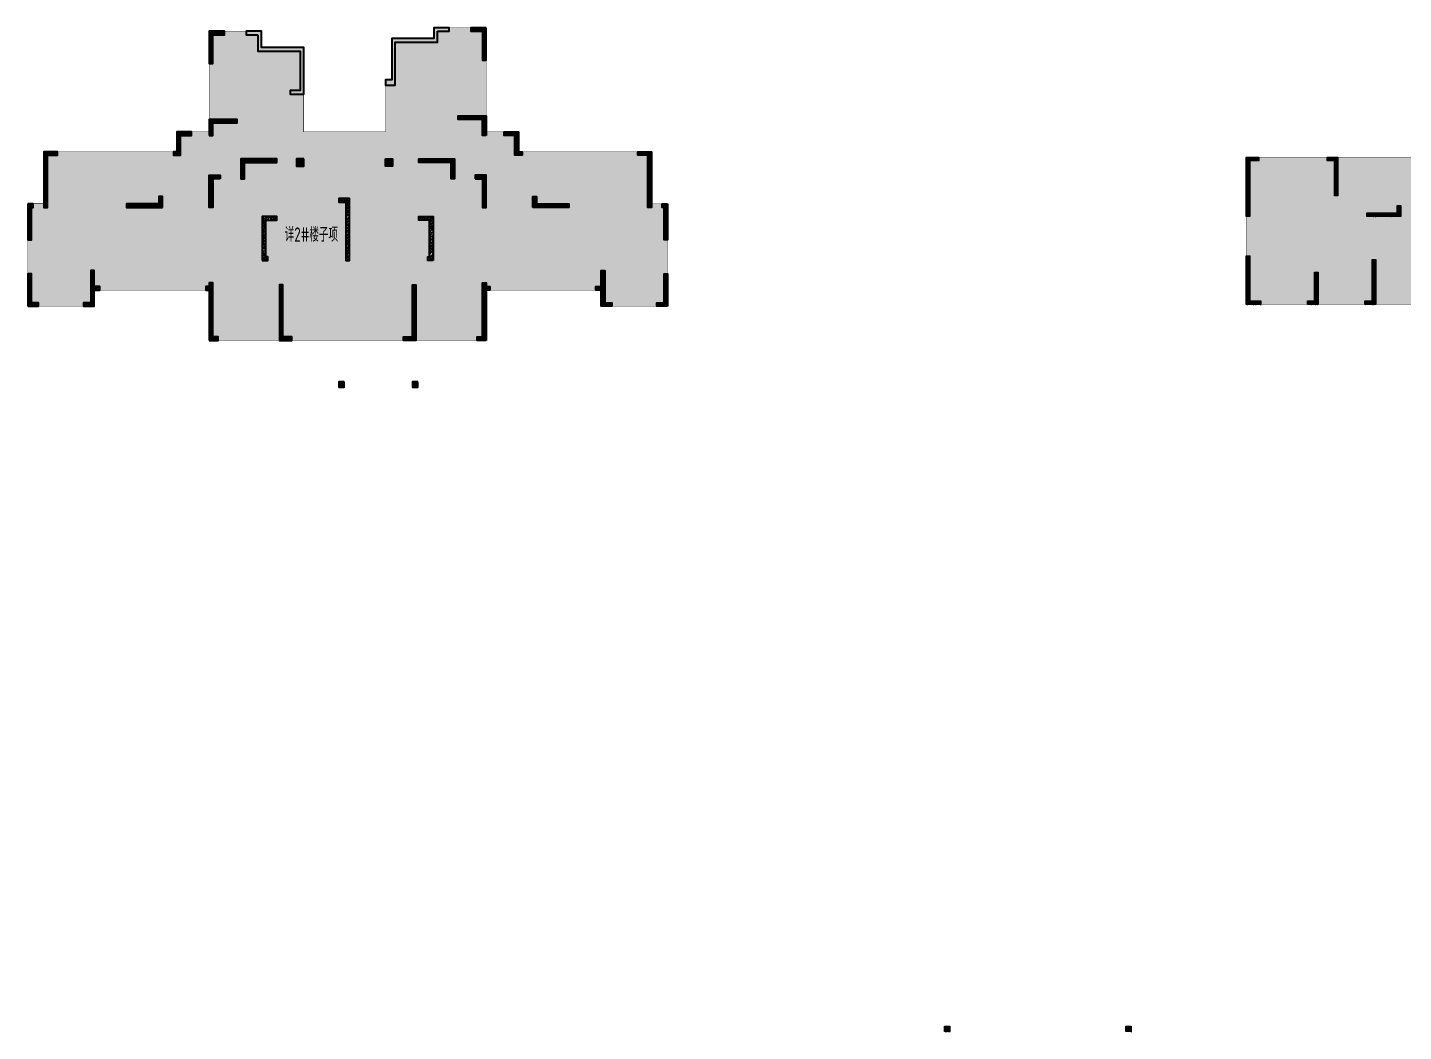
# Model space of a CAD drawing. Extents: x 923964 to 1204934, y 804567 to 1705037.
# Drawn here: x 986309 to 1062869, y 868277 to 924137 of the extents above; entities that cross this region are included whole.
import ezdxf
from ezdxf.enums import TextEntityAlignment as Align

# ---------------------------------------------------------------- set-up
doc = ezdxf.new("R2010")
doc.units = 0
doc.header["$LTSCALE"] = 500
for name, color, linetype in [('S_COLU', 2, 'CONTINUOUS'), ('S_COLU_HACH', 15, 'CONTINUOUS'), ('S_WALL', 2, 'CONTINUOUS'), ('S_WALL_HACH', 30, 'CONTINUOUS'), ('S_WALL_OTHE_HACH', 33, 'CONTINUOUS'), ('主楼填充', 7, 'CONTINUOUS'), ('主楼填充1', 1, 'CONTINUOUS')]:
    doc.layers.add(name, color=color, linetype=linetype)
doc.styles.add('TH-STYLE3', font='tssdeng.shx', dxfattribs={"width": 0.7, "bigfont": 'tssdchn.shx'})
pattern_1 = [(45, (0, 0), (-44.1941738, 44.1941738), []), (50, (0, 0), (179.315046, -15.688034), [18.75, -206.25]), (355, (0, 0), (-34.687833, 188.048033), [15, -165]), (100.4514, (14.94, -1.3), (144.627345, 172.359886), [15.935047, -175.285528]), (46.1842, (0, 50), (266.810262, -41.379754), [28.125, -309.375]), (96.6356, (22.23, 46.55), (233.665676, 243.52947), [23.90257, -262.92825]), (351.1842, (0, 50), (233.665486, 243.52965), [22.5, -247.5]), (21, (25, 37.5), (149.226763, -100.654723), [18.75, -206.25]), (326, (25, 37.5), (60.828833, 181.287511), [15, -165]), (71.4514, (37.44, 29.11), (210.055657, 80.632624), [15.935047, -175.285528]), (37.5, (0, 0), (3.0399638, 83.2234635), [0, -163, 0, -167.5, 0, -165.625]), (7.5, (0, 0), (65.7673844, 98.602928), [0, -95.5, 0, -159.25, 0, -63.125]), (327.5, (-55.75, 0), (133.455609, -5.638718), [0, -62.5, 0, -195, 0, -258.75]), (317.5, (-80.75, 0), (145.796542, 25.026246), [0, -81.25, 0, -129.5, 0, -183.75])]
pattern_2 = [(45, (597435.78, 438964.78), (-44.194174, 44.194174), []), (50, (597435.78, 438964.78), (179.315046, -15.688034), [18.75, -206.25]), (355, (597435.78, 438964.78), (-34.687833, 188.048033), [15, -165]), (100.4514, (597450.72, 438963.48), (144.627345, 172.359886), [15.93505, -175.28553]), (46.1842, (597435.78, 439014.78), (266.81026, -41.37975), [28.125, -309.375]), (96.6356, (597458.02, 439011.33), (233.66568, 243.52947), [23.90257, -262.92825]), (351.1842, (597435.78, 439014.78), (233.66549, 243.52965), [22.5, -247.5]), (21, (597460.78, 439002.28), (149.226763, -100.654723), [18.75, -206.25]), (326, (597460.78, 439002.28), (60.828833, 181.28751), [15, -165]), (71.4514, (597473.22, 438993.9), (210.055657, 80.632624), [15.93505, -175.28553]), (37.5, (597435.78, 438964.78), (3.039964, 83.2234635), [0, -163, 0, -167.5, 0, -165.625]), (7.5, (597435.78, 438964.78), (65.767384, 98.602928), [0, -95.5, 0, -159.25, 0, -63.125]), (327.5, (597380.03, 438964.78), (133.455609, -5.638718), [0, -62.5, 0, -195, 0, -258.75]), (317.5, (597355.03, 438964.78), (145.796542, 25.026246), [0, -81.25, 0, -129.5, 0, -183.75])]
pattern_3 = [(50, (603440.39, 646297.85), (179.315046, -15.688034), [18.75, -206.25]), (355, (603440.39, 646297.85), (-34.68783, 188.04803), [15, -165]), (100.4514, (603455.33, 646296.54), (144.627345, 172.359886), [15.93505, -175.28553]), (46.1842, (603440.39, 646347.85), (266.81026, -41.37975), [28.125, -309.375]), (96.6356, (603462.62, 646344.4), (233.66568, 243.52947), [23.90257, -262.92825]), (351.1842, (603440.4, 646347.85), (233.66549, 243.52965), [22.5, -247.5]), (21, (603465.39, 646335.35), (149.226763, -100.654723), [18.75, -206.25]), (326, (603465.39, 646335.35), (60.82883, 181.28751), [15, -165]), (71.4514, (603477.82, 646326.96), (210.05566, 80.632624), [15.93505, -175.28553]), (37.5, (603440.386, 646297.85), (3.039964, 83.2234635), [0, -163, 0, -167.5, 0, -165.625]), (7.5, (603440.39, 646297.85), (65.767384, 98.602928), [0, -95.5, 0, -159.25, 0, -63.125]), (327.5, (603384.636, 646297.85), (133.455609, -5.638718), [0, -62.5, 0, -195, 0, -258.75]), (317.5, (603359.64, 646297.85), (145.796542, 25.026246), [0, -81.25, 0, -129.5, 0, -183.75]), (45, (603440.39, 646297.85), (-88.388348, 88.388348), [])]

msp = doc.modelspace()

# ---------------------------------------------------------------- hatches: boundary and pattern name
at = {"layer": 'S_COLU_HACH'}
h = msp.add_hatch(color=256, dxfattribs=at)
h.dxf.hatch_style = 1
h.paths.add_polyline_path([(1001674, 916827), (1001274, 916827), (1001274, 916427), (1001674, 916427)])
h = msp.add_hatch(color=256, dxfattribs=at)
h.dxf.hatch_style = 1
h.paths.add_polyline_path([(1006224, 916827), (1006624, 916827), (1006624, 916427), (1006224, 916427)])
for points in [[(1003924, 904427), (1003624, 904427), (1003624, 904127), (1003924, 904127)], [(1008024, 904427), (1007724, 904427), (1007724, 904127), (1008024, 904127)]]:
    msp.add_hatch(color=256, dxfattribs=at).paths.add_polyline_path(points)
h = msp.add_hatch(color=256, dxfattribs=at)
h.dxf.hatch_style = 1
h.paths.add_polyline_path([(1037324, 868577), (1037624, 868577), (1037624, 868277), (1037324, 868277)])
h = msp.add_hatch(color=256, dxfattribs=at)
h.dxf.hatch_style = 1
h.paths.add_polyline_path([(1047424, 868577), (1047724, 868577), (1047724, 868277), (1047424, 868277)])
at = {"layer": 'S_WALL_HACH'}
h = msp.add_hatch(color=256, dxfattribs=at)
h.dxf.hatch_style = 1
h.paths.add_polyline_path([(1009124, 923927), (1009774, 923927), (1009774, 924127), (1008924, 924127), (1008924, 923527), (1006574, 923527), (1006574, 921227), (1006224, 921227), (1006224, 920927), (1006774, 920927), (1006774, 923327), (1009124, 923327)])
h = msp.add_hatch(color=256, dxfattribs=at)
h.dxf.hatch_style = 1
h.paths.add_polyline_path([(1011824, 924127), (1010974, 924127), (1010974, 923927), (1011624, 923927), (1011624, 922327), (1011824, 922327)])
h = msp.add_hatch(color=256, dxfattribs=at)
h.dxf.hatch_style = 1
h.paths.add_polyline_path([(996624, 923727), (997274, 923727), (997274, 923927), (996424, 923927), (996424, 922127), (996624, 922127)])
h = msp.add_hatch(color=256, dxfattribs=at)
h.dxf.hatch_style = 1
h.paths.add_polyline_path([(999124, 923727), (999124, 922827), (1001474, 922827), (1001474, 920627), (1000924, 920627), (1000924, 920427), (1001674, 920427), (1001674, 923027), (999324, 923027), (999324, 923927), (998474, 923927), (998474, 923727)])
h = msp.add_hatch(color=256, dxfattribs=at)
h.dxf.hatch_style = 1
h.paths.add_polyline_path([(996424, 918127), (996624, 918127), (996624, 918827), (997974, 918827), (997974, 919027), (996424, 919027)])
h = msp.add_hatch(color=256, dxfattribs=at)
h.dxf.hatch_style = 1
h.paths.add_polyline_path([(1011824, 918127), (1011624, 918127), (1011624, 919027), (1010274, 919027), (1010274, 919227), (1011824, 919227)])
h = msp.add_hatch(color=256, dxfattribs=at)
h.dxf.hatch_style = 1
h.paths.add_polyline_path([(994624, 917227), (994424, 917227), (994424, 917027), (994824, 917027), (994824, 918127), (995424, 918127), (995424, 918327), (994624, 918327)])
h = msp.add_hatch(color=256, dxfattribs=at)
h.dxf.hatch_style = 1
h.paths.add_polyline_path([(1013624, 917227), (1013824, 917227), (1013824, 917027), (1013424, 917027), (1013424, 918127), (1012824, 918127), (1012824, 918327), (1013624, 918327)])
h = msp.add_hatch(color=256, dxfattribs=at)
h.dxf.hatch_style = 1
h.paths.add_polyline_path([(987424, 917027), (987974, 917027), (987974, 917227), (987224, 917227), (987224, 914127), (987424, 914127)])
h = msp.add_hatch(color=256, dxfattribs=at)
h.dxf.hatch_style = 1
h.paths.add_polyline_path([(1020824, 917027), (1020274, 917027), (1020274, 917227), (1021024, 917227), (1021024, 914127), (1020824, 914127)])
h = msp.add_hatch(color=256, dxfattribs=at)
h.dxf.hatch_style = 1
h.paths.add_polyline_path([(998374, 916627), (1000174, 916627), (1000174, 916827), (998174, 916827), (998174, 915727), (998374, 915727)])
h = msp.add_hatch(color=256, dxfattribs=at)
h.dxf.hatch_style = 1
h.paths.add_polyline_path([(1009874, 916627), (1008074, 916627), (1008074, 916827), (1010074, 916827), (1010074, 915727), (1009874, 915727)])
h = msp.add_hatch(color=256, dxfattribs=at)
h.dxf.hatch_style = 1
h.paths.add_polyline_path([(1054124, 913627), (1054124, 916927), (1054824, 916927), (1054824, 916727), (1054324, 916727), (1054324, 913627)])
h = msp.add_hatch(color=256, dxfattribs=at)
h.dxf.hatch_style = 1
h.paths.add_polyline_path([(1059024, 916727), (1058624, 916727), (1058624, 916927), (1059224, 916927), (1059224, 914777), (1059024, 914777)])
h = msp.add_hatch(color=256, dxfattribs=at)
h.dxf.hatch_style = 1
h.paths.add_polyline_path([(997024, 915727), (996624, 915727), (996624, 914127), (996424, 914127), (996424, 915927), (997024, 915927)])
h = msp.add_hatch(color=256, dxfattribs=at)
h.dxf.hatch_style = 1
h.paths.add_polyline_path([(1011224, 915727), (1011624, 915727), (1011624, 914127), (1011824, 914127), (1011824, 915927), (1011224, 915927)])
h = msp.add_hatch(color=256, dxfattribs=at)
h.dxf.hatch_style = 1
h.paths.add_polyline_path([(986324, 914327), (986324, 912327), (986524, 912327), (986524, 914127), (986624, 914127), (986624, 914327)])
h = msp.add_hatch(color=256, dxfattribs=at)
h.dxf.hatch_style = 1
h.paths.add_polyline_path([(993824, 914127), (993824, 914727), (993624, 914727), (993624, 914327), (991824, 914327), (991824, 914127)])
for points in [[(1004024, 914427), (1004024, 911177), (1004224, 911177), (1004224, 914627), (1003624, 914627), (1003624, 914427)], [(999374, 911177), (999674, 911177), (999674, 911377), (999574, 911377), (999574, 913427), (1000174, 913427), (1000174, 913627), (999374, 913627)], [(1008874, 911177), (1008574, 911177), (1008574, 911377), (1008674, 911377), (1008674, 913427), (1008074, 913427), (1008074, 913627), (1008874, 913627)]]:
    msp.add_hatch(color=256, dxfattribs=at).paths.add_polyline_path(points)
h = msp.add_hatch(color=256, dxfattribs=at)
h.dxf.hatch_style = 1
h.paths.add_polyline_path([(1014424, 914127), (1014424, 914727), (1014624, 914727), (1014624, 914327), (1016424, 914327), (1016424, 914127)])
h = msp.add_hatch(color=256, dxfattribs=at)
h.dxf.hatch_style = 1
h.paths.add_polyline_path([(1021924, 914327), (1021924, 912327), (1021724, 912327), (1021724, 914127), (1021624, 914127), (1021624, 914327)])
h = msp.add_hatch(color=256, dxfattribs=at)
h.dxf.hatch_style = 1
h.paths.add_polyline_path([(1060824, 913627), (1060824, 913827), (1062524, 913827), (1062524, 914227), (1062724, 914227), (1062724, 913627)])
h = msp.add_hatch(color=256, dxfattribs=at)
h.dxf.hatch_style = 1
h.paths.add_polyline_path([(1054924, 908727), (1054124, 908727), (1054124, 911427), (1054324, 911427), (1054324, 908927), (1054924, 908927)])
h = msp.add_hatch(color=256, dxfattribs=at)
h.dxf.hatch_style = 1
h.paths.add_polyline_path([(1061324, 908727), (1060724, 908727), (1060724, 908927), (1061124, 908927), (1061124, 911227), (1061324, 911227)])
h = msp.add_hatch(color=256, dxfattribs=at)
h.dxf.hatch_style = 1
h.paths.add_polyline_path([(986324, 908627), (986924, 908627), (986924, 908827), (986524, 908827), (986524, 910427), (986324, 910427)])
h = msp.add_hatch(color=256, dxfattribs=at)
h.dxf.hatch_style = 1
h.paths.add_polyline_path([(990024, 909727), (990024, 910627), (989824, 910627), (989824, 908827), (989424, 908827), (989424, 908627), (990024, 908627), (990024, 909527), (990324, 909527), (990324, 909727)])
h = msp.add_hatch(color=256, dxfattribs=at)
h.dxf.hatch_style = 1
h.paths.add_polyline_path([(1018224, 909727), (1018224, 910627), (1018424, 910627), (1018424, 908827), (1018824, 908827), (1018824, 908627), (1018224, 908627), (1018224, 909527), (1017924, 909527), (1017924, 909727)])
h = msp.add_hatch(color=256, dxfattribs=at)
h.dxf.hatch_style = 1
h.paths.add_polyline_path([(1021924, 908627), (1021324, 908627), (1021324, 908827), (1021724, 908827), (1021724, 910427), (1021924, 910427)])
h = msp.add_hatch(color=256, dxfattribs=at)
h.dxf.hatch_style = 1
h.paths.add_polyline_path([(1058124, 908727), (1057524, 908727), (1057524, 908927), (1057924, 908927), (1057924, 910527), (1058124, 910527)])
h = msp.add_hatch(color=256, dxfattribs=at)
h.dxf.hatch_style = 1
h.paths.add_polyline_path([(996424, 906727), (996924, 906727), (996924, 906927), (996624, 906927), (996624, 909927), (996424, 909927), (996424, 909727), (996224, 909727), (996224, 909527), (996424, 909527)])
h = msp.add_hatch(color=256, dxfattribs=at)
h.dxf.hatch_style = 1
h.paths.add_polyline_path([(1000524, 906927), (1000524, 909827), (1000324, 909827), (1000324, 906727), (1001024, 906727), (1001024, 906927)])
h = msp.add_hatch(color=256, dxfattribs=at)
h.dxf.hatch_style = 1
h.paths.add_polyline_path([(1007724, 906927), (1007724, 909827), (1007924, 909827), (1007924, 906727), (1007224, 906727), (1007224, 906927)])
h = msp.add_hatch(color=256, dxfattribs=at)
h.dxf.hatch_style = 1
h.paths.add_polyline_path([(1011824, 906727), (1011324, 906727), (1011324, 906927), (1011624, 906927), (1011624, 909927), (1011824, 909927), (1011824, 909727), (1012024, 909727), (1012024, 909527), (1011824, 909527)])
at = {"layer": 'S_WALL_OTHE_HACH'}
h = msp.add_hatch(dxfattribs=at)
h.set_pattern_fill('钢筋混凝土', color=256, scale=25)
h.set_pattern_definition(pattern_1)
h.paths.add_polyline_path([(1009124, 923927), (1009774, 923927), (1009774, 924127), (1008924, 924127), (1008924, 923527), (1006574, 923527), (1006574, 921227), (1006224, 921227), (1006224, 920927), (1006774, 920927), (1006774, 923327), (1009124, 923327)])
h = msp.add_hatch(dxfattribs=at)
h.set_pattern_fill('钢筋混凝土', color=256, scale=25)
h.set_pattern_definition(pattern_1)
h.paths.add_polyline_path([(1011824, 924127), (1010974, 924127), (1010974, 923927), (1011624, 923927), (1011624, 922327), (1011824, 922327)])
h = msp.add_hatch(dxfattribs=at)
h.set_pattern_fill('钢筋混凝土', color=256, scale=25)
h.set_pattern_definition(pattern_1)
h.paths.add_polyline_path([(996624, 923727), (997274, 923727), (997274, 923927), (996424, 923927), (996424, 922127), (996624, 922127)])
h = msp.add_hatch(dxfattribs=at)
h.set_pattern_fill('钢筋混凝土', color=256, scale=25)
h.set_pattern_definition(pattern_1)
h.paths.add_polyline_path([(999124, 923727), (999124, 922827), (1001474, 922827), (1001474, 920627), (1000924, 920627), (1000924, 920427), (1001674, 920427), (1001674, 923027), (999324, 923027), (999324, 923927), (998474, 923927), (998474, 923727)])
h = msp.add_hatch(dxfattribs=at)
h.set_pattern_fill('钢筋混凝土', color=256, scale=25)
h.set_pattern_definition(pattern_1)
h.paths.add_polyline_path([(996424, 918127), (996624, 918127), (996624, 918827), (997974, 918827), (997974, 919027), (996424, 919027)])
h = msp.add_hatch(dxfattribs=at)
h.set_pattern_fill('钢筋混凝土', color=256, scale=25)
h.set_pattern_definition(pattern_1)
h.paths.add_polyline_path([(1011824, 918127), (1011624, 918127), (1011624, 919027), (1010274, 919027), (1010274, 919227), (1011824, 919227)])
h = msp.add_hatch(dxfattribs=at)
h.set_pattern_fill('钢筋混凝土', color=256, scale=25)
h.set_pattern_definition(pattern_1)
h.paths.add_polyline_path([(994624, 917227), (994424, 917227), (994424, 917027), (994824, 917027), (994824, 918127), (995424, 918127), (995424, 918327), (994624, 918327)])
h = msp.add_hatch(dxfattribs=at)
h.set_pattern_fill('钢筋混凝土', color=256, scale=25)
h.set_pattern_definition(pattern_1)
h.paths.add_polyline_path([(1013624, 917227), (1013824, 917227), (1013824, 917027), (1013424, 917027), (1013424, 918127), (1012824, 918127), (1012824, 918327), (1013624, 918327)])
h = msp.add_hatch(dxfattribs=at)
h.set_pattern_fill('钢筋混凝土', color=256, scale=25)
h.set_pattern_definition(pattern_1)
h.paths.add_polyline_path([(987424, 917027), (987974, 917027), (987974, 917227), (987224, 917227), (987224, 914127), (987424, 914127)])
h = msp.add_hatch(dxfattribs=at)
h.set_pattern_fill('钢筋混凝土', color=256, scale=25)
h.set_pattern_definition(pattern_1)
h.paths.add_polyline_path([(1020824, 917027), (1020274, 917027), (1020274, 917227), (1021024, 917227), (1021024, 914127), (1020824, 914127)])
h = msp.add_hatch(dxfattribs=at)
h.set_pattern_fill('钢筋混凝土', color=256, scale=25)
h.set_pattern_definition(pattern_1)
h.paths.add_polyline_path([(998374, 916627), (1000174, 916627), (1000174, 916827), (998174, 916827), (998174, 915727), (998374, 915727)])
h = msp.add_hatch(dxfattribs=at)
h.set_pattern_fill('钢筋混凝土', color=256, scale=25)
h.set_pattern_definition(pattern_1)
h.paths.add_polyline_path([(1001674, 916827), (1001274, 916827), (1001274, 916427), (1001674, 916427)])
h = msp.add_hatch(dxfattribs=at)
h.set_pattern_fill('钢筋混凝土', color=256, scale=25)
h.set_pattern_definition(pattern_1)
h.paths.add_polyline_path([(1006224, 916827), (1006624, 916827), (1006624, 916427), (1006224, 916427)])
h = msp.add_hatch(dxfattribs=at)
h.set_pattern_fill('钢筋混凝土', color=256, scale=25)
h.set_pattern_definition(pattern_1)
h.paths.add_polyline_path([(1009874, 916627), (1008074, 916627), (1008074, 916827), (1010074, 916827), (1010074, 915727), (1009874, 915727)])
h = msp.add_hatch(dxfattribs=at)
h.set_pattern_fill('钢筋混凝土', color=256, scale=25)
h.set_pattern_definition(pattern_1)
h.paths.add_polyline_path([(1054124, 913627), (1054124, 916927), (1054824, 916927), (1054824, 916727), (1054324, 916727), (1054324, 913627)])
h = msp.add_hatch(dxfattribs=at)
h.set_pattern_fill('钢筋混凝土', color=256, scale=25)
h.set_pattern_definition(pattern_1)
h.paths.add_polyline_path([(1059024, 916727), (1058624, 916727), (1058624, 916927), (1059224, 916927), (1059224, 914777), (1059024, 914777)])
h = msp.add_hatch(dxfattribs=at)
h.set_pattern_fill('钢筋混凝土', color=256, scale=25)
h.set_pattern_definition(pattern_1)
h.paths.add_polyline_path([(997024, 915727), (996624, 915727), (996624, 914127), (996424, 914127), (996424, 915927), (997024, 915927)])
h = msp.add_hatch(dxfattribs=at)
h.set_pattern_fill('钢筋混凝土', color=256, scale=25)
h.set_pattern_definition(pattern_1)
h.paths.add_polyline_path([(1011224, 915727), (1011624, 915727), (1011624, 914127), (1011824, 914127), (1011824, 915927), (1011224, 915927)])
h = msp.add_hatch(dxfattribs=at)
h.set_pattern_fill('钢筋混凝土', color=256, scale=25)
h.set_pattern_definition(pattern_1)
h.paths.add_polyline_path([(986324, 914327), (986324, 912327), (986524, 912327), (986524, 914127), (986624, 914127), (986624, 914327)])
h = msp.add_hatch(dxfattribs=at)
h.set_pattern_fill('钢筋混凝土', color=256, scale=25)
h.set_pattern_definition(pattern_1)
h.paths.add_polyline_path([(993824, 914127), (993824, 914727), (993624, 914727), (993624, 914327), (991824, 914327), (991824, 914127)])
h = msp.add_hatch(dxfattribs=at)
h.set_pattern_fill('ARMORED', color=256, scale=25, style=0)
h.set_pattern_definition(pattern_3)
h.paths.add_polyline_path([(1004024, 914427), (1004024, 911177), (1004224, 911177), (1004224, 914627), (1003624, 914627), (1003624, 914427)])
h = msp.add_hatch(dxfattribs=at)
h.set_pattern_fill('钢筋混凝土', color=256, scale=25)
h.set_pattern_definition(pattern_1)
h.paths.add_polyline_path([(1014424, 914127), (1014424, 914727), (1014624, 914727), (1014624, 914327), (1016424, 914327), (1016424, 914127)])
h = msp.add_hatch(dxfattribs=at)
h.set_pattern_fill('钢筋混凝土', color=256, scale=25)
h.set_pattern_definition(pattern_1)
h.paths.add_polyline_path([(1021924, 914327), (1021924, 912327), (1021724, 912327), (1021724, 914127), (1021624, 914127), (1021624, 914327)])
h = msp.add_hatch(dxfattribs=at)
h.set_pattern_fill('钢筋混凝土', color=256, scale=25)
h.set_pattern_definition(pattern_1)
h.paths.add_polyline_path([(1060824, 913627), (1060824, 913827), (1062524, 913827), (1062524, 914227), (1062724, 914227), (1062724, 913627)])
h = msp.add_hatch(dxfattribs=at)
h.set_pattern_fill('ARMORED', color=256, scale=25, style=0)
h.set_pattern_definition(pattern_3)
h.paths.add_polyline_path([(999374, 911177), (999674, 911177), (999674, 911377), (999574, 911377), (999574, 913427), (1000174, 913427), (1000174, 913627), (999374, 913627)])
h = msp.add_hatch(dxfattribs=at)
h.set_pattern_fill('ARMORED', color=256, scale=25, style=0)
h.set_pattern_definition(pattern_3)
h.paths.add_polyline_path([(1008874, 911177), (1008574, 911177), (1008574, 911377), (1008674, 911377), (1008674, 913427), (1008074, 913427), (1008074, 913627), (1008874, 913627)])
h = msp.add_hatch(dxfattribs=at)
h.set_pattern_fill('钢筋混凝土', color=256, scale=25)
h.set_pattern_definition(pattern_1)
h.paths.add_polyline_path([(1054924, 908727), (1054124, 908727), (1054124, 911427), (1054324, 911427), (1054324, 908927), (1054924, 908927)])
h = msp.add_hatch(dxfattribs=at)
h.set_pattern_fill('钢筋混凝土', color=256, scale=25)
h.set_pattern_definition(pattern_1)
h.paths.add_polyline_path([(1061324, 908727), (1060724, 908727), (1060724, 908927), (1061124, 908927), (1061124, 911227), (1061324, 911227)])
h = msp.add_hatch(dxfattribs=at)
h.set_pattern_fill('钢筋混凝土', color=256, scale=25)
h.set_pattern_definition(pattern_1)
h.paths.add_polyline_path([(986324, 908627), (986924, 908627), (986924, 908827), (986524, 908827), (986524, 910427), (986324, 910427)])
h = msp.add_hatch(dxfattribs=at)
h.set_pattern_fill('钢筋混凝土', color=256, scale=25)
h.set_pattern_definition(pattern_1)
h.paths.add_polyline_path([(990024, 909727), (990024, 910627), (989824, 910627), (989824, 908827), (989424, 908827), (989424, 908627), (990024, 908627), (990024, 909527), (990324, 909527), (990324, 909727)])
h = msp.add_hatch(dxfattribs=at)
h.set_pattern_fill('钢筋混凝土', color=256, scale=25)
h.set_pattern_definition(pattern_1)
h.paths.add_polyline_path([(1018224, 909727), (1018224, 910627), (1018424, 910627), (1018424, 908827), (1018824, 908827), (1018824, 908627), (1018224, 908627), (1018224, 909527), (1017924, 909527), (1017924, 909727)])
h = msp.add_hatch(dxfattribs=at)
h.set_pattern_fill('钢筋混凝土', color=256, scale=25)
h.set_pattern_definition(pattern_1)
h.paths.add_polyline_path([(1021924, 908627), (1021324, 908627), (1021324, 908827), (1021724, 908827), (1021724, 910427), (1021924, 910427)])
h = msp.add_hatch(dxfattribs=at)
h.set_pattern_fill('钢筋混凝土', color=256, scale=25)
h.set_pattern_definition(pattern_1)
h.paths.add_polyline_path([(1058124, 908727), (1057524, 908727), (1057524, 908927), (1057924, 908927), (1057924, 910527), (1058124, 910527)])
h = msp.add_hatch(dxfattribs=at)
h.set_pattern_fill('钢筋混凝土', color=256, scale=25)
h.set_pattern_definition(pattern_1)
h.paths.add_polyline_path([(996424, 906727), (996924, 906727), (996924, 906927), (996624, 906927), (996624, 909927), (996424, 909927), (996424, 909727), (996224, 909727), (996224, 909527), (996424, 909527)])
h = msp.add_hatch(dxfattribs=at)
h.set_pattern_fill('钢筋混凝土', color=256, scale=25)
h.set_pattern_definition(pattern_1)
h.paths.add_polyline_path([(1000524, 906927), (1000524, 909827), (1000324, 909827), (1000324, 906727), (1001024, 906727), (1001024, 906927)])
h = msp.add_hatch(dxfattribs=at)
h.set_pattern_fill('钢筋混凝土', color=256, scale=25)
h.set_pattern_definition(pattern_1)
h.paths.add_polyline_path([(1007724, 906927), (1007724, 909827), (1007924, 909827), (1007924, 906727), (1007224, 906727), (1007224, 906927)])
h = msp.add_hatch(dxfattribs=at)
h.set_pattern_fill('钢筋混凝土', color=256, scale=25)
h.set_pattern_definition(pattern_1)
h.paths.add_polyline_path([(1011824, 906727), (1011324, 906727), (1011324, 906927), (1011624, 906927), (1011624, 909927), (1011824, 909927), (1011824, 909727), (1012024, 909727), (1012024, 909527), (1011824, 909527)])
h = msp.add_hatch(dxfattribs=at)
h.set_pattern_fill('ARMORED', color=256, scale=25, style=0)
h.set_pattern_definition([(50, (605790.39, 483997.85), (179.315046, -15.688034), [18.75, -206.25]), (355, (605790.39, 483997.85), (-34.687833, 188.048033), [15, -165]), (100.4514, (605805.33, 483996.54), (144.627345, 172.359886), [15.93505, -175.28553]), (46.1842, (605790.39, 484047.85), (266.81026, -41.37975), [28.125, -309.375]), (96.6356, (605812.62, 484044.4), (233.66568, 243.52947), [23.90257, -262.92825]), (351.1842, (605790.4, 484047.85), (233.66549, 243.52965), [22.5, -247.5]), (21, (605815.39, 484035.35), (149.226763, -100.654723), [18.75, -206.25]), (326, (605815.39, 484035.35), (60.828833, 181.28751), [15, -165]), (71.4514, (605827.82, 484026.96), (210.055657, 80.632624), [15.93505, -175.28553]), (37.5, (605790.386, 483997.85), (3.039964, 83.2234635), [0, -163, 0, -167.5, 0, -165.625]), (7.5, (605790.39, 483997.85), (65.767384, 98.602928), [0, -95.5, 0, -159.25, 0, -63.125]), (327.5, (605734.636, 483997.85), (133.455609, -5.638718), [0, -62.5, 0, -195, 0, -258.75]), (317.5, (605709.64, 483997.85), (145.796542, 25.026246), [0, -81.25, 0, -129.5, 0, -183.75]), (45, (605790.39, 483997.85), (-88.388348, 88.388348), [])])
h.paths.add_polyline_path([(1003924, 904427), (1003624, 904427), (1003624, 904127), (1003924, 904127)])
h = msp.add_hatch(dxfattribs=at)
h.set_pattern_fill('ARMORED', color=256, scale=25, style=0)
h.set_pattern_definition([(50, (609890.39, 483997.85), (179.315046, -15.688034), [18.75, -206.25]), (355, (609890.39, 483997.85), (-34.687833, 188.048033), [15, -165]), (100.4514, (609905.33, 483996.54), (144.627345, 172.359886), [15.93505, -175.28553]), (46.1842, (609890.39, 484047.85), (266.81026, -41.37975), [28.125, -309.375]), (96.6356, (609912.62, 484044.4), (233.66568, 243.52947), [23.90257, -262.92825]), (351.1842, (609890.4, 484047.85), (233.66549, 243.52965), [22.5, -247.5]), (21, (609915.39, 484035.35), (149.226763, -100.654723), [18.75, -206.25]), (326, (609915.39, 484035.35), (60.828833, 181.28751), [15, -165]), (71.4514, (609927.82, 484026.96), (210.055657, 80.632624), [15.93505, -175.28553]), (37.5, (609890.386, 483997.85), (3.039964, 83.2234635), [0, -163, 0, -167.5, 0, -165.625]), (7.5, (609890.39, 483997.85), (65.767384, 98.602928), [0, -95.5, 0, -159.25, 0, -63.125]), (327.5, (609834.636, 483997.85), (133.455609, -5.638718), [0, -62.5, 0, -195, 0, -258.75]), (317.5, (609809.64, 483997.85), (145.796542, 25.026246), [0, -81.25, 0, -129.5, 0, -183.75]), (45, (609890.39, 483997.85), (-88.388348, 88.388348), [])])
h.paths.add_polyline_path([(1008024, 904427), (1007724, 904427), (1007724, 904127), (1008024, 904127)])
h = msp.add_hatch(dxfattribs=at)
h.set_pattern_fill('钢筋混凝土', color=256, scale=25)
h.set_pattern_definition(pattern_2)
h.paths.add_polyline_path([(1037324, 868577), (1037624, 868577), (1037624, 868277), (1037324, 868277)])
h = msp.add_hatch(dxfattribs=at)
h.set_pattern_fill('钢筋混凝土', color=256, scale=25)
h.set_pattern_definition(pattern_2)
h.paths.add_polyline_path([(1047424, 868577), (1047724, 868577), (1047724, 868277), (1047424, 868277)])
at = {"layer": '主楼填充'}
h = msp.add_hatch(dxfattribs=at)
h.set_pattern_fill('GRASS', color=1, scale=20)
h.set_pattern_definition([(90, (0, 0), (-359.21, 359.21), [95.25, -623.17]), (45, (0, 0), (-359.21024, 359.21024), [95.25, -412.75]), (135, (0, 0), (-359.21024, -359.21024), [95.25, -412.75])])
h.paths.add_polyline_path([(1054124, 916927), (1063624, 916927), (1063624, 918327), (1065424, 918327), (1065424, 923927), (1068324, 923927), (1068324, 923027), (1070674, 923027), (1070674, 918377), (1075224, 918377), (1075224, 921227), (1075574, 921227), (1075574, 923527), (1077924, 923527), (1077924, 924127), (1080824, 924127), (1080824, 918327), (1082624, 918327), (1082624, 916927), (1092124, 916927), (1092124, 908727), (1080824, 908730), (1080824, 906727), (1065424, 906727), (1065424, 908727), (1054124, 908727)])
at = {"layer": '主楼填充1'}
h = msp.add_hatch(dxfattribs=at)
h.set_pattern_fill('GRASS', color=1, scale=20)
h.set_pattern_definition([(90, (-360358.33, -221207), (-359.21, 359.21), [95.25, -623.17]), (45, (-360358.33, -221207), (-359.21024, 359.21024), [95.25, -412.75]), (135, (-360358.33, -221207), (-359.21024, -359.21024), [95.25, -412.75])])
h.paths.add_polyline_path([(996424, 906727), (996424, 909527), (990024, 909527), (990024, 908627), (986324, 908627), (986319, 914337), (987224, 914337), (987224, 917227), (994624, 917227), (994624, 918327), (996424, 918327), (996424, 923927), (999324, 923927), (999324, 923027), (1001674, 923027), (1001674, 918327), (1006224, 918327), (1006224, 921227), (1006574, 921227), (1006574, 923527), (1008924, 923527), (1008924, 924127), (1011824, 924127), (1011824, 918327), (1013624, 918327), (1013624, 917227), (1021024, 917227), (1021024, 914327), (1021924, 914327), (1021924, 908627), (1018224, 908627), (1018224, 909527), (1011824, 909527), (1011824, 906727)])

# ---------------------------------------------------------------- linework, layer by layer
at = {"layer": 'S_COLU', "lineweight": 35}
for points in [[(1001674, 916827), (1001274, 916827), (1001274, 916427), (1001674, 916427)], [(1006224, 916827), (1006624, 916827), (1006624, 916427), (1006224, 916427)], [(1003924, 904427), (1003624, 904427), (1003624, 904127), (1003924, 904127)], [(1008024, 904427), (1007724, 904427), (1007724, 904127), (1008024, 904127)]]:
    msp.add_lwpolyline(points, close=True, dxfattribs=at)
at = {"layer": 'S_COLU'}
msp.add_lwpolyline([(1037324, 868577), (1037624, 868577), (1037624, 868277), (1037324, 868277)], close=True, dxfattribs=at)
at = {"layer": 'S_COLU', "elevation": 0}
msp.add_lwpolyline([(1047424, 868577), (1047724, 868577), (1047724, 868277), (1047424, 868277)], close=True, dxfattribs=at)
at = {"layer": 'S_WALL', "lineweight": 35}
for points in [[(1009124, 923927), (1009774, 923927), (1009774, 924127), (1008924, 924127), (1008924, 923527), (1006574, 923527), (1006574, 921227), (1006224, 921227), (1006224, 920927), (1006774, 920927), (1006774, 923327), (1009124, 923327)], [(1011824, 924127), (1010974, 924127), (1010974, 923927), (1011624, 923927), (1011624, 922327), (1011824, 922327)], [(996624, 923727), (997274, 923727), (997274, 923927), (996424, 923927), (996424, 922127), (996624, 922127)], [(999124, 923727), (999124, 922827), (1001474, 922827), (1001474, 920627), (1000924, 920627), (1000924, 920427), (1001674, 920427), (1001674, 923027), (999324, 923027), (999324, 923927), (998474, 923927), (998474, 923727)], [(996424, 918127), (996624, 918127), (996624, 918827), (997974, 918827), (997974, 919027), (996424, 919027)], [(1011824, 918127), (1011624, 918127), (1011624, 919027), (1010274, 919027), (1010274, 919227), (1011824, 919227)], [(994624, 917227), (994424, 917227), (994424, 917027), (994824, 917027), (994824, 918127), (995424, 918127), (995424, 918327), (994624, 918327)], [(1013624, 917227), (1013824, 917227), (1013824, 917027), (1013424, 917027), (1013424, 918127), (1012824, 918127), (1012824, 918327), (1013624, 918327)], [(987424, 917027), (987974, 917027), (987974, 917227), (987224, 917227), (987224, 914127), (987424, 914127)], [(1020824, 917027), (1020274, 917027), (1020274, 917227), (1021024, 917227), (1021024, 914127), (1020824, 914127)], [(998374, 916627), (1000174, 916627), (1000174, 916827), (998174, 916827), (998174, 915727), (998374, 915727)], [(1009874, 916627), (1008074, 916627), (1008074, 916827), (1010074, 916827), (1010074, 915727), (1009874, 915727)], [(986324, 914327), (986324, 912327), (986524, 912327), (986524, 914127), (986624, 914127), (986624, 914327)], [(993824, 914127), (993824, 914727), (993624, 914727), (993624, 914327), (991824, 914327), (991824, 914127)], [(1004024, 914427), (1004024, 911177), (1004224, 911177), (1004224, 914627), (1003624, 914627), (1003624, 914427)], [(1014424, 914127), (1014424, 914727), (1014624, 914727), (1014624, 914327), (1016424, 914327), (1016424, 914127)], [(1021924, 914327), (1021924, 912327), (1021724, 912327), (1021724, 914127), (1021624, 914127), (1021624, 914327)], [(999374, 911177), (999674, 911177), (999674, 911377), (999574, 911377), (999574, 913427), (1000174, 913427), (1000174, 913627), (999374, 913627)], [(1008874, 911177), (1008574, 911177), (1008574, 911377), (1008674, 911377), (1008674, 913427), (1008074, 913427), (1008074, 913627), (1008874, 913627)], [(986324, 908627), (986924, 908627), (986924, 908827), (986524, 908827), (986524, 910427), (986324, 910427)], [(990024, 909727), (990024, 910627), (989824, 910627), (989824, 908827), (989424, 908827), (989424, 908627), (990024, 908627), (990024, 909527), (990324, 909527), (990324, 909727)], [(1018224, 909727), (1018224, 910627), (1018424, 910627), (1018424, 908827), (1018824, 908827), (1018824, 908627), (1018224, 908627), (1018224, 909527), (1017924, 909527), (1017924, 909727)], [(1021924, 908627), (1021324, 908627), (1021324, 908827), (1021724, 908827), (1021724, 910427), (1021924, 910427)], [(996424, 906727), (996924, 906727), (996924, 906927), (996624, 906927), (996624, 909927), (996424, 909927), (996424, 909727), (996224, 909727), (996224, 909527), (996424, 909527)], [(1000524, 906927), (1000524, 909827), (1000324, 909827), (1000324, 906727), (1001024, 906727), (1001024, 906927)], [(1007724, 906927), (1007724, 909827), (1007924, 909827), (1007924, 906727), (1007224, 906727), (1007224, 906927)], [(1011824, 906727), (1011324, 906727), (1011324, 906927), (1011624, 906927), (1011624, 909927), (1011824, 909927), (1011824, 909727), (1012024, 909727), (1012024, 909527), (1011824, 909527)]]:
    msp.add_lwpolyline(points, close=True, dxfattribs=at)
at = {"layer": 'S_WALL'}
for points in [[(1054124, 913627), (1054124, 916927), (1054824, 916927), (1054824, 916727), (1054324, 916727), (1054324, 913627)], [(1059024, 916727), (1058624, 916727), (1058624, 916927), (1059224, 916927), (1059224, 914777), (1059024, 914777)], [(1060824, 913627), (1060824, 913827), (1062524, 913827), (1062524, 914227), (1062724, 914227), (1062724, 913627)], [(1054924, 908727), (1054124, 908727), (1054124, 911427), (1054324, 911427), (1054324, 908927), (1054924, 908927)], [(1061324, 908727), (1060724, 908727), (1060724, 908927), (1061124, 908927), (1061124, 911227), (1061324, 911227)], [(1058124, 908727), (1057524, 908727), (1057524, 908927), (1057924, 908927), (1057924, 910527), (1058124, 910527)]]:
    msp.add_lwpolyline(points, close=True, dxfattribs=at)
at = {"layer": 'S_WALL', "lineweight": 35}
for points in [[(997024, 915727), (996624, 915727), (996624, 914127), (996424, 914127), (996424, 915927), (997024, 915927), (997024, 915727)], [(1011224, 915727), (1011624, 915727), (1011624, 914127), (1011824, 914127), (1011824, 915927), (1011224, 915927), (1011224, 915727)]]:
    msp.add_lwpolyline(points, dxfattribs=at)
at = {"layer": '主楼填充', "color": 1, "const_width": 20}
msp.add_lwpolyline([(1065424, 908727), (1054124, 908727), (1054124, 916927), (1063624, 916927)], dxfattribs=at)
at = {"layer": '主楼填充1', "color": 1, "const_width": 20}
msp.add_lwpolyline([(996424, 906727), (996424, 909527), (990024, 909527), (990024, 908627), (986324, 908627), (986319, 914337), (987224, 914337), (987224, 917227), (994624, 917227), (994624, 918327), (996424, 918327), (996424, 923927), (999324, 923927), (999324, 923027), (1001674, 923027), (1001674, 918327), (1006224, 918327), (1006224, 921227), (1006574, 921227), (1006574, 923527), (1008924, 923527), (1008924, 924127), (1011824, 924127), (1011824, 918327), (1013624, 918327), (1013624, 917227), (1021024, 917227), (1021024, 914327), (1021924, 914327), (1021924, 908627), (1018224, 908627), (1018224, 909527), (1011824, 909527), (1011824, 906727)], close=True, dxfattribs=at)

# ---------------------------------------------------------------- texts
at = {"layer": '主楼填充1', "color": 1, "style": 'TH-STYLE3', "width": 0.7}
msp.add_text('详2#楼子项', height=800, rotation=359.99998, dxfattribs=at).set_placement((1002102, 912618), align=Align.MIDDLE_CENTER)

doc.saveas('drawing.dxf')
